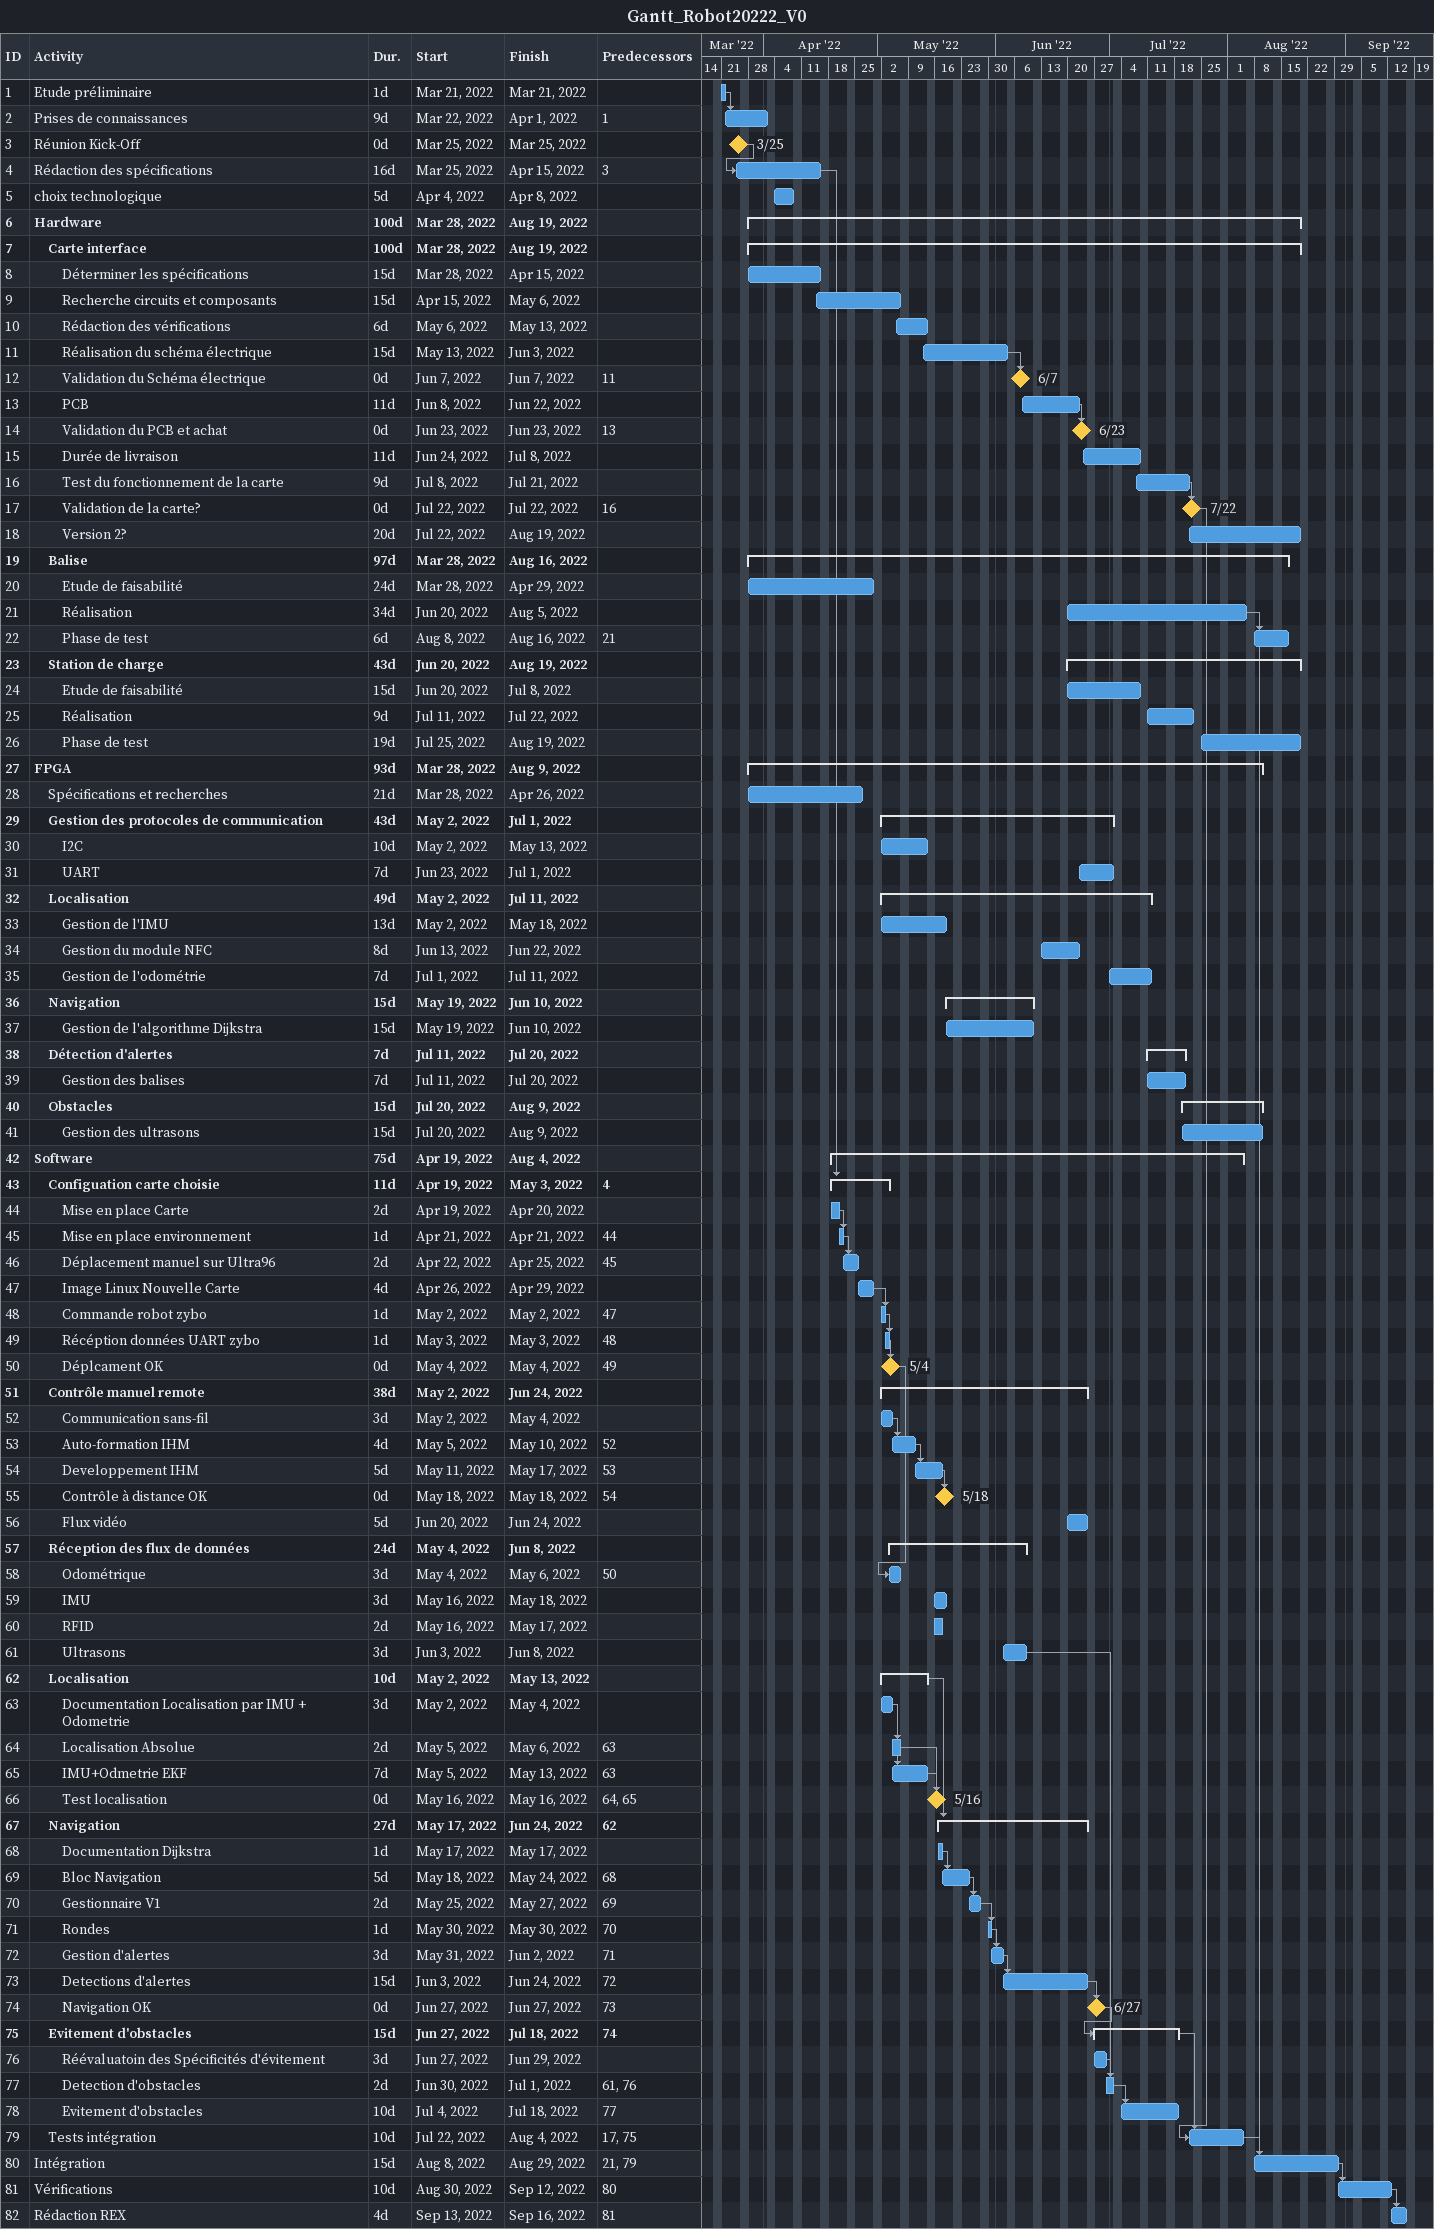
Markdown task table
Gantt_Robot20222_V0

| ID | Level | Task | Duration | Start | Finish | Predecessors |
|---|---|---|---|---|---|---|
| 1 | 1 | Etude préliminaire | 1d | 2022-03-21 | 2022-03-21 |  |
| 2 | 1 | Prises de connaissances | 9d | 2022-03-22 | 2022-04-01 | 1 |
| 3 | 1 | Réunion Kick-Off | 0d | 2022-03-25 | 2022-03-25 |  |
| 4 | 1 | Rédaction des spécifications | 16d | 2022-03-25 | 2022-04-15 | 3 |
| 5 | 1 | choix technologique | 5d | 2022-04-04 | 2022-04-08 |  |
| 6 | 1 | **Hardware** | 100d | 2022-03-28 | 2022-08-19 |  |
| 7 | 2 | **Carte interface** | 100d | 2022-03-28 | 2022-08-19 |  |
| 8 | 3 | Déterminer les spécifications | 15d | 2022-03-28 | 2022-04-15 |  |
| 9 | 3 | Recherche circuits et composants | 15d | 2022-04-15 | 2022-05-06 |  |
| 10 | 3 | Rédaction des vérifications | 6d | 2022-05-06 | 2022-05-13 |  |
| 11 | 3 | Réalisation du schéma électrique | 15d | 2022-05-13 | 2022-06-03 |  |
| 12 | 3 | Validation du Schéma électrique | 0d | 2022-06-07 | 2022-06-07 | 11 |
| 13 | 3 | PCB | 11d | 2022-06-08 | 2022-06-22 |  |
| 14 | 3 | Validation du PCB et achat | 0d | 2022-06-23 | 2022-06-23 | 13 |
| 15 | 3 | Durée de livraison | 11d | 2022-06-24 | 2022-07-08 |  |
| 16 | 3 | Test du fonctionnement de la carte | 9d | 2022-07-08 | 2022-07-21 |  |
| 17 | 3 | Validation de la carte? | 0d | 2022-07-22 | 2022-07-22 | 16 |
| 18 | 3 | Version 2? | 20d | 2022-07-22 | 2022-08-19 |  |
| 19 | 2 | **Balise** | 97d | 2022-03-28 | 2022-08-16 |  |
| 20 | 3 | Etude de faisabilité | 24d | 2022-03-28 | 2022-04-29 |  |
| 21 | 3 | Réalisation | 34d | 2022-06-20 | 2022-08-05 |  |
| 22 | 3 | Phase de test | 6d | 2022-08-08 | 2022-08-16 | 21 |
| 23 | 2 | **Station de charge** | 43d | 2022-06-20 | 2022-08-19 |  |
| 24 | 3 | Etude de faisabilité | 15d | 2022-06-20 | 2022-07-08 |  |
| 25 | 3 | Réalisation | 9d | 2022-07-11 | 2022-07-22 |  |
| 26 | 3 | Phase de test | 19d | 2022-07-25 | 2022-08-19 |  |
| 27 | 1 | **FPGA** | 93d | 2022-03-28 | 2022-08-09 |  |
| 28 | 2 | Spécifications et recherches | 21d | 2022-03-28 | 2022-04-26 |  |
| 29 | 2 | **Gestion des protocoles de communication** | 43d | 2022-05-02 | 2022-07-01 |  |
| 30 | 3 | I2C | 10d | 2022-05-02 | 2022-05-13 |  |
| 31 | 3 | UART | 7d | 2022-06-23 | 2022-07-01 |  |
| 32 | 2 | **Localisation** | 49d | 2022-05-02 | 2022-07-11 |  |
| 33 | 3 | Gestion de l'IMU | 13d | 2022-05-02 | 2022-05-18 |  |
| 34 | 3 | Gestion du module NFC | 8d | 2022-06-13 | 2022-06-22 |  |
| 35 | 3 | Gestion de l'odométrie | 7d | 2022-07-01 | 2022-07-11 |  |
| 36 | 2 | **Navigation** | 15d | 2022-05-19 | 2022-06-10 |  |
| 37 | 3 | Gestion de l'algorithme Dijkstra | 15d | 2022-05-19 | 2022-06-10 |  |
| 38 | 2 | **Détection d'alertes** | 7d | 2022-07-11 | 2022-07-20 |  |
| 39 | 3 | Gestion des balises | 7d | 2022-07-11 | 2022-07-20 |  |
| 40 | 2 | **Obstacles** | 15d | 2022-07-20 | 2022-08-09 |  |
| 41 | 3 | Gestion des ultrasons | 15d | 2022-07-20 | 2022-08-09 |  |
| 42 | 1 | **Software** | 75d | 2022-04-19 | 2022-08-04 |  |
| 43 | 2 | **Configuation carte choisie** | 11d | 2022-04-19 | 2022-05-03 | 4 |
| 44 | 3 | Mise en place Carte | 2d | 2022-04-19 | 2022-04-20 |  |
| 45 | 3 | Mise en place environnement | 1d | 2022-04-21 | 2022-04-21 | 44 |
| 46 | 3 | Déplacement manuel sur Ultra96 | 2d | 2022-04-22 | 2022-04-25 | 45 |
| 47 | 3 | Image Linux Nouvelle Carte | 4d | 2022-04-26 | 2022-04-29 |  |
| 48 | 3 | Commande robot zybo | 1d | 2022-05-02 | 2022-05-02 | 47 |
| 49 | 3 | Récéption données UART zybo | 1d | 2022-05-03 | 2022-05-03 | 48 |
| 50 | 3 | Déplcament OK | 0d | 2022-05-04 | 2022-05-04 | 49 |
| 51 | 2 | **Contrôle manuel remote** | 38d | 2022-05-02 | 2022-06-24 |  |
| 52 | 3 | Communication sans-fil | 3d | 2022-05-02 | 2022-05-04 |  |
| 53 | 3 | Auto-formation IHM | 4d | 2022-05-05 | 2022-05-10 | 52 |
| 54 | 3 | Developpement IHM | 5d | 2022-05-11 | 2022-05-17 | 53 |
| 55 | 3 | Contrôle à distance OK | 0d | 2022-05-18 | 2022-05-18 | 54 |
| 56 | 3 | Flux vidéo | 5d | 2022-06-20 | 2022-06-24 |  |
| 57 | 2 | **Réception des flux de données** | 24d | 2022-05-04 | 2022-06-08 |  |
| 58 | 3 | Odométrique | 3d | 2022-05-04 | 2022-05-06 | 50 |
| 59 | 3 | IMU | 3d | 2022-05-16 | 2022-05-18 |  |
| 60 | 3 | RFID | 2d | 2022-05-16 | 2022-05-17 |  |
| 61 | 3 | Ultrasons | 3d | 2022-06-03 | 2022-06-08 |  |
| 62 | 2 | **Localisation** | 10d | 2022-05-02 | 2022-05-13 |  |
| 63 | 3 | Documentation Localisation par IMU + Odometrie | 3d | 2022-05-02 | 2022-05-04 |  |
| 64 | 3 | Localisation Absolue | 2d | 2022-05-05 | 2022-05-06 | 63 |
| 65 | 3 | IMU+Odmetrie EKF | 7d | 2022-05-05 | 2022-05-13 | 63 |
| 66 | 3 | Test localisation | 0d | 2022-05-16 | 2022-05-16 | 64, 65 |
| 67 | 2 | **Navigation** | 27d | 2022-05-17 | 2022-06-24 | 62 |
| 68 | 3 | Documentation Dijkstra | 1d | 2022-05-17 | 2022-05-17 |  |
| 69 | 3 | Bloc Navigation | 5d | 2022-05-18 | 2022-05-24 | 68 |
| 70 | 3 | Gestionnaire V1 | 2d | 2022-05-25 | 2022-05-27 | 69 |
| 71 | 3 | Rondes | 1d | 2022-05-30 | 2022-05-30 | 70 |
| 72 | 3 | Gestion d'alertes | 3d | 2022-05-31 | 2022-06-02 | 71 |
| 73 | 3 | Detections d'alertes | 15d | 2022-06-03 | 2022-06-24 | 72 |
| 74 | 3 | Navigation OK | 0d | 2022-06-27 | 2022-06-27 | 73 |
| 75 | 2 | **Evitement d'obstacles** | 15d | 2022-06-27 | 2022-07-18 | 74 |
| 76 | 3 | Réévaluatoin des Spécificités d'évitement | 3d | 2022-06-27 | 2022-06-29 |  |
| 77 | 3 | Detection d'obstacles | 2d | 2022-06-30 | 2022-07-01 | 61, 76 |
| 78 | 3 | Evitement d'obstacles | 10d | 2022-07-04 | 2022-07-18 | 77 |
| 79 | 2 | Tests intégration | 10d | 2022-07-22 | 2022-08-04 | 17, 75 |
| 80 | 1 | Intégration | 15d | 2022-08-08 | 2022-08-29 | 21, 79 |
| 81 | 1 | Vérifications | 10d | 2022-08-30 | 2022-09-12 | 80 |
| 82 | 1 | Rédaction REX | 4d | 2022-09-13 | 2022-09-16 | 81 |
